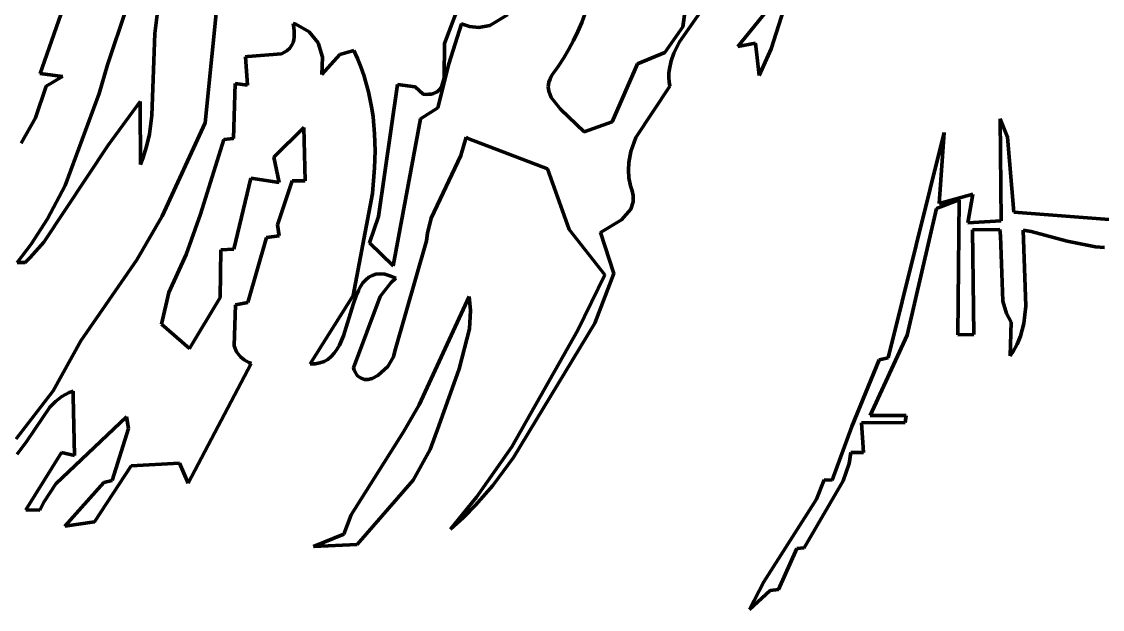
# Model space of a CAD drawing. Header units: millimetres. Extents: x 0 to 11, y 0 to 14.1.
# Drawn here: x 5.872 to 6.973, y 1.265 to 1.864 of the extents above; entities that cross this region are included whole.
import ezdxf

# ---------------------------------------------------------------- set-up
doc = ezdxf.new("R2010")
doc.units = ezdxf.units.MM
doc.layers.add('color#010101ff', color=7, linetype='CONTINUOUS', lineweight=100)
doc.layers.add('color#fefefeff', color=7, linetype='CONTINUOUS', lineweight=100)

msp = doc.modelspace()

# ---------------------------------------------------------------- linework, layer by layer
at = {"layer": 'color#010101ff'}
for p, q in [((6.6357, 1.8362), (6.6706, 1.9442)), ((6.5527, 1.9077), (6.5457, 1.8585)), ((6.0727, 1.8964), (6.0592, 1.7607)), ((6.3028, 1.8417), (6.3208, 1.8896)), ((6.5423, 1.8432), (6.575, 1.8903)), ((6.6447, 1.8916), (6.6019, 1.8385)), ((5.8909, 1.811), (5.9142, 1.8779)), ((5.979, 1.8775), (5.9596, 1.82)), ((6.4428, 1.863), (6.4464, 1.8725)), ((6.0077, 1.8518), (6.0102, 1.8708)), ((6.1495, 1.858), (6.1489, 1.862)), ((6.1489, 1.862), (6.1513, 1.8612)), ((6.3202, 1.8617), (6.3073, 1.8209)), ((6.3283, 1.859), (6.3202, 1.8617)), ((6.3671, 1.8709), (6.3493, 1.8598)), ((6.4388, 1.8538), (6.4428, 1.863)), ((6.0046, 1.7681), (6.0077, 1.8518)), ((6.1499, 1.8543), (6.1495, 1.858)), ((6.1497, 1.848), (6.1499, 1.851)), ((6.1499, 1.851), (6.1499, 1.8543)), ((6.1513, 1.8612), (6.1651, 1.8535)), ((6.1651, 1.8535), (6.1742, 1.8424)), ((6.3381, 1.8578), (6.3283, 1.859)), ((6.3493, 1.8598), (6.3381, 1.8578)), ((6.4344, 1.8446), (6.4388, 1.8538)), ((6.5457, 1.8585), (6.5276, 1.8325)), ((6.1454, 1.8369), (6.1478, 1.8406)), ((6.1478, 1.8406), (6.1486, 1.8428)), ((6.1486, 1.8428), (6.1493, 1.8452)), ((6.1493, 1.8452), (6.1497, 1.848)), ((6.1742, 1.8424), (6.1785, 1.8278)), ((6.3027, 1.8065), (6.3028, 1.8417)), ((6.4296, 1.8357), (6.4344, 1.8446)), ((6.5366, 1.8319), (6.5423, 1.8432)), ((6.6019, 1.8385), (6.6199, 1.842)), ((6.6199, 1.842), (6.6235, 1.809)), ((6.1025, 1.8283), (6.1367, 1.8312)), ((6.1367, 1.8312), (6.1424, 1.8341)), ((6.1424, 1.8341), (6.1454, 1.8369)), ((6.1779, 1.8099), (6.1963, 1.8304)), ((6.1963, 1.8304), (6.2106, 1.8346)), ((6.2106, 1.8346), (6.2143, 1.8263)), ((6.4244, 1.8269), (6.4296, 1.8357)), ((6.5276, 1.8325), (6.4995, 1.821)), ((6.5338, 1.824), (6.5366, 1.8319)), ((6.6235, 1.809), (6.6357, 1.8362)), ((5.9596, 1.82), (5.9511, 1.7905)), ((6.1001, 1.828), (6.1025, 1.8283)), ((6.1022, 1.7991), (6.1001, 1.828)), ((6.1785, 1.8278), (6.1779, 1.8099)), ((6.2143, 1.8263), (6.2177, 1.8179)), ((6.2177, 1.8179), (6.2206, 1.8095)), ((6.3073, 1.8209), (6.2963, 1.7759)), ((6.4127, 1.8098), (6.4188, 1.8183)), ((6.4188, 1.8183), (6.4244, 1.8269)), ((6.4995, 1.821), (6.4738, 1.7619)), ((6.5321, 1.8158), (6.5338, 1.824)), ((5.9136, 1.8079), (5.8909, 1.811)), ((5.897, 1.7982), (5.9136, 1.8079)), ((6.2206, 1.8095), (6.2232, 1.801)), ((6.3004, 1.7984), (6.3027, 1.8065)), ((6.4102, 1.8047), (6.4113, 1.8072)), ((6.4113, 1.8072), (6.4127, 1.8098)), ((6.5317, 1.8115), (6.5321, 1.8158)), ((6.5317, 1.8071), (6.5317, 1.8115)), ((6.532, 1.8026), (6.5317, 1.8071)), ((5.8863, 1.7658), (5.897, 1.7982)), ((6.0879, 1.7447), (6.0897, 1.8007)), ((6.0897, 1.8007), (6.1022, 1.7991)), ((6.2232, 1.801), (6.2254, 1.7925)), ((6.2358, 1.6654), (6.2551, 1.7998)), ((6.2551, 1.7998), (6.2731, 1.7974)), ((6.2731, 1.7974), (6.2812, 1.7899)), ((6.2983, 1.7951), (6.3004, 1.7984)), ((6.4087, 1.7974), (6.4094, 1.8022)), ((6.4092, 1.7929), (6.4087, 1.7974)), ((6.4094, 1.8022), (6.4102, 1.8047)), ((6.4979, 1.7459), (6.5327, 1.798)), ((6.5327, 1.798), (6.532, 1.8026)), ((5.9511, 1.7905), (5.9163, 1.6967)), ((6.2254, 1.7925), (6.2273, 1.784)), ((6.2812, 1.7899), (6.2842, 1.7897)), ((6.2842, 1.7897), (6.287, 1.7898)), ((6.287, 1.7898), (6.2895, 1.7901)), ((6.2895, 1.7901), (6.2917, 1.7907)), ((6.2917, 1.7907), (6.2937, 1.7915)), ((6.2937, 1.7915), (6.2954, 1.7925)), ((6.2954, 1.7925), (6.2983, 1.7951)), ((6.4116, 1.7864), (6.4092, 1.7929)), ((6.421, 1.7747), (6.4116, 1.7864)), ((5.9603, 1.7378), (5.9927, 1.7825)), ((5.9927, 1.7825), (5.9928, 1.779)), ((5.9928, 1.779), (5.9932, 1.7182)), ((6.2273, 1.784), (6.2289, 1.7754)), ((6.2289, 1.7754), (6.2301, 1.7668)), ((6.2963, 1.7759), (6.2786, 1.7648)), ((6.4454, 1.7515), (6.421, 1.7747)), ((5.8714, 1.7399), (5.8863, 1.7658)), ((6.0022, 1.7491), (6.0046, 1.7681)), ((6.2301, 1.7668), (6.2317, 1.7495)), ((6.2786, 1.7648), (6.2508, 1.6148)), ((6.8691, 1.7648), (6.8702, 1.6609)), ((6.8767, 1.7462), (6.8691, 1.7648)), ((6.0592, 1.7607), (6.0153, 1.6655)), ((6.1597, 1.7561), (6.1292, 1.7258)), ((6.1608, 1.7016), (6.1597, 1.7561)), ((6.4738, 1.7619), (6.4454, 1.7515)), ((5.9994, 1.7366), (6.0022, 1.7491)), ((6.0544, 1.6677), (6.078, 1.7439)), ((6.078, 1.7439), (6.0879, 1.7447)), ((6.2317, 1.7495), (6.2322, 1.7322)), ((6.3197, 1.7273), (6.3251, 1.7461)), ((6.3251, 1.7461), (6.3276, 1.7443)), ((6.3276, 1.7443), (6.4078, 1.7137)), ((6.4927, 1.7314), (6.4979, 1.7459)), ((6.8123, 1.7508), (6.7552, 1.5211)), ((6.807, 1.6786), (6.8123, 1.7508)), ((6.8832, 1.6695), (6.8767, 1.7462)), ((5.8947, 1.6392), (5.9603, 1.7378)), ((5.9956, 1.7243), (5.9994, 1.7366)), ((6.2322, 1.7322), (6.2317, 1.7148)), ((6.4907, 1.7202), (6.4927, 1.7314)), ((5.9932, 1.7182), (5.9956, 1.7243)), ((6.1292, 1.7258), (6.1344, 1.6998)), ((6.2895, 1.6634), (6.3197, 1.7273)), ((6.4903, 1.7124), (6.4907, 1.7202)), ((6.2317, 1.7148), (6.2295, 1.6886)), ((6.4078, 1.7137), (6.4299, 1.6519)), ((6.4909, 1.7045), (6.4903, 1.7124)), ((5.9163, 1.6967), (5.8984, 1.6627)), ((6.1056, 1.7043), (6.0883, 1.6321)), ((6.1344, 1.6998), (6.1056, 1.7043)), ((6.1327, 1.6566), (6.1478, 1.7015)), ((6.1478, 1.7015), (6.1608, 1.7016)), ((6.4925, 1.6964), (6.4909, 1.7045)), ((6.4943, 1.6914), (6.4925, 1.6964)), ((6.2295, 1.6886), (6.2099, 1.5847)), ((6.4953, 1.6867), (6.4943, 1.6914)), ((6.4952, 1.6803), (6.4953, 1.6867)), ((6.8415, 1.6881), (6.807, 1.6786)), ((6.8361, 1.6589), (6.8415, 1.6881)), ((6.4927, 1.6728), (6.4952, 1.6803)), ((6.8043, 1.6733), (6.8274, 1.6821)), ((6.8274, 1.6821), (6.8262, 1.5447)), ((6.0153, 1.6655), (5.9894, 1.6212)), ((6.0396, 1.6266), (6.0544, 1.6677)), ((6.2265, 1.6385), (6.2358, 1.6654)), ((6.2856, 1.6483), (6.2895, 1.6634)), ((6.4832, 1.6619), (6.4927, 1.6728)), ((6.7745, 1.5444), (6.8043, 1.6733)), ((7.0245, 1.6588), (6.8832, 1.6695)), ((5.8984, 1.6627), (5.8817, 1.6369)), ((6.1344, 1.6454), (6.1327, 1.6566)), ((6.4619, 1.6491), (6.4832, 1.6619)), ((6.8702, 1.6609), (6.8361, 1.6589)), ((6.1026, 1.5777), (6.1217, 1.6437)), ((6.1217, 1.6437), (6.1344, 1.6454)), ((6.2847, 1.6404), (6.2856, 1.6483)), ((6.4299, 1.6519), (6.4664, 1.6057)), ((6.4755, 1.6073), (6.4619, 1.6491)), ((6.8411, 1.6515), (6.8688, 1.652)), ((6.8424, 1.5451), (6.8411, 1.6515)), ((6.8688, 1.652), (6.8697, 1.6456)), ((6.8697, 1.6456), (6.8719, 1.5789)), ((6.8952, 1.5739), (6.8927, 1.6512)), ((6.8927, 1.6512), (6.9009, 1.6498)), ((6.9009, 1.6498), (6.9376, 1.6401)), ((5.8817, 1.6369), (5.8675, 1.6185)), ((5.8808, 1.6235), (5.8947, 1.6392)), ((6.0749, 1.6314), (6.0743, 1.5826)), ((6.0883, 1.6321), (6.0749, 1.6314)), ((6.2508, 1.6148), (6.2265, 1.6385)), ((6.2522, 1.5278), (6.2847, 1.6404)), ((6.9376, 1.6401), (6.9662, 1.6343)), ((6.9662, 1.6343), (6.9754, 1.6338)), ((5.8758, 1.6185), (5.8808, 1.6235)), ((5.9894, 1.6212), (5.9322, 1.5385)), ((6.0221, 1.5878), (6.0396, 1.6266)), ((5.8675, 1.6185), (5.8758, 1.6185)), ((6.2175, 1.594), (6.2199, 1.5976)), ((6.2199, 1.5976), (6.2227, 1.6008)), ((6.2227, 1.6008), (6.2257, 1.6033)), ((6.2257, 1.6033), (6.2292, 1.6052)), ((6.2292, 1.6052), (6.233, 1.6064)), ((6.233, 1.6064), (6.2373, 1.6068)), ((6.2373, 1.6068), (6.2421, 1.6063)), ((6.2481, 1.5976), (6.2373, 1.5838)), ((6.2421, 1.6063), (6.2474, 1.6049)), ((6.2474, 1.6049), (6.2534, 1.6025)), ((6.2534, 1.6025), (6.2481, 1.5976)), ((6.4664, 1.6057), (6.4388, 1.5492)), ((6.456, 1.5564), (6.4755, 1.6073)), ((6.0144, 1.5554), (6.0221, 1.5878)), ((6.2133, 1.5854), (6.2153, 1.5899)), ((6.2153, 1.5899), (6.2175, 1.594)), ((6.0743, 1.5826), (6.043, 1.5305)), ((6.0886, 1.5334), (6.0899, 1.5753)), ((6.0899, 1.5753), (6.1026, 1.5777)), ((6.2099, 1.5847), (6.1659, 1.5152)), ((6.1999, 1.5436), (6.2098, 1.5755)), ((6.2098, 1.5755), (6.2133, 1.5854)), ((6.2373, 1.5838), (6.2101, 1.5111)), ((6.3281, 1.5836), (6.2771, 1.4732)), ((6.3293, 1.5693), (6.3281, 1.5836)), ((6.8719, 1.5789), (6.8757, 1.5664)), ((6.3283, 1.5506), (6.3293, 1.5693)), ((6.8757, 1.5664), (6.8805, 1.5574)), ((6.8932, 1.5561), (6.8952, 1.5739)), ((6.043, 1.5305), (6.0144, 1.5554)), ((6.3732, 1.4194), (6.456, 1.5564)), ((6.8805, 1.5574), (6.8794, 1.5232)), ((6.8898, 1.5432), (6.8932, 1.5561)), ((6.198, 1.5387), (6.1999, 1.5436)), ((6.318, 1.5098), (6.3283, 1.5506)), ((6.4388, 1.5492), (6.3717, 1.4305)), ((6.7366, 1.4625), (6.7745, 1.5444)), ((6.8262, 1.5447), (6.8424, 1.5451)), ((6.8865, 1.535), (6.8898, 1.5432)), ((5.9322, 1.5385), (5.9041, 1.4875)), ((6.0911, 1.5274), (6.0886, 1.5334)), ((6.1933, 1.5297), (6.1958, 1.534)), ((6.1958, 1.534), (6.198, 1.5387)), ((6.8821, 1.527), (6.8865, 1.535)), ((6.0951, 1.5221), (6.0911, 1.5274)), ((6.0988, 1.5191), (6.0951, 1.5221)), ((6.1841, 1.5196), (6.1876, 1.5225)), ((6.1876, 1.5225), (6.1906, 1.5259)), ((6.1906, 1.5259), (6.1933, 1.5297)), ((6.2453, 1.5124), (6.2509, 1.5221)), ((6.2509, 1.5221), (6.2522, 1.5278)), ((6.7552, 1.5211), (6.746, 1.5191)), ((6.8794, 1.5232), (6.8821, 1.527)), ((6.0418, 1.3934), (6.1061, 1.5153)), ((6.1034, 1.5164), (6.0988, 1.5191)), ((6.1061, 1.5153), (6.1034, 1.5164)), ((6.1659, 1.5152), (6.1712, 1.5151)), ((6.1712, 1.5151), (6.176, 1.5159)), ((6.176, 1.5159), (6.1803, 1.5174)), ((6.1803, 1.5174), (6.1841, 1.5196)), ((6.2101, 1.5111), (6.211, 1.5085)), ((6.2349, 1.503), (6.2453, 1.5124)), ((6.2973, 1.4519), (6.318, 1.5098)), ((6.746, 1.5191), (6.7181, 1.4512)), ((6.211, 1.5085), (6.2121, 1.5061)), ((6.2121, 1.5061), (6.2134, 1.5042)), ((6.2134, 1.5042), (6.2148, 1.5026)), ((6.2148, 1.5026), (6.2163, 1.5013)), ((6.2163, 1.5013), (6.2179, 1.5003)), ((6.2179, 1.5003), (6.2214, 1.4992)), ((6.2214, 1.4992), (6.2252, 1.4992)), ((6.2252, 1.4992), (6.2291, 1.5001)), ((6.2291, 1.5001), (6.2349, 1.503)), ((5.9041, 1.4875), (5.8663, 1.4385)), ((5.9204, 1.4857), (5.9246, 1.4872)), ((5.9246, 1.4872), (5.9247, 1.4817)), ((5.9006, 1.471), (5.9064, 1.4768)), ((5.9064, 1.4768), (5.913, 1.4817)), ((5.913, 1.4817), (5.9166, 1.4838)), ((5.9166, 1.4838), (5.9204, 1.4857)), ((5.9247, 1.4817), (5.926, 1.4217)), ((5.8772, 1.4363), (5.9006, 1.471)), ((6.2771, 1.4732), (6.2612, 1.4458)), ((5.907, 1.3928), (5.9788, 1.4609)), ((5.9788, 1.4609), (5.9811, 1.449)), ((6.7279, 1.455), (6.7725, 1.4553)), ((6.73, 1.4246), (6.7279, 1.455)), ((6.7735, 1.4625), (6.7366, 1.4625)), ((6.7725, 1.4553), (6.7735, 1.4625)), ((5.9811, 1.449), (5.9642, 1.396)), ((6.2612, 1.4458), (6.2078, 1.3612)), ((6.2884, 1.4277), (6.2973, 1.4519)), ((6.7181, 1.4512), (6.6979, 1.3966)), ((5.8675, 1.423), (5.8772, 1.4363)), ((5.9126, 1.4246), (5.8762, 1.3663)), ((5.926, 1.4217), (5.9126, 1.4246)), ((6.271, 1.3965), (6.2884, 1.4277)), ((6.3717, 1.4305), (6.3355, 1.379)), ((6.7153, 1.4133), (6.717, 1.4245)), ((6.717, 1.4245), (6.73, 1.4246)), ((5.9464, 1.3538), (5.9835, 1.4109)), ((5.9835, 1.4109), (6.0329, 1.4137)), ((6.0329, 1.4137), (6.0418, 1.3934)), ((6.3521, 1.391), (6.3732, 1.4194)), ((6.7092, 1.3958), (6.7153, 1.4133)), ((5.8946, 1.3741), (5.907, 1.3928)), ((5.9557, 1.3942), (5.9162, 1.3495)), ((5.9642, 1.396), (5.9557, 1.3942)), ((6.214, 1.3307), (6.271, 1.3965)), ((6.3347, 1.3709), (6.3521, 1.391)), ((6.6694, 1.3275), (6.7092, 1.3958)), ((6.69, 1.3968), (6.682, 1.3772)), ((6.6979, 1.3966), (6.69, 1.3968)), ((6.3355, 1.379), (6.309, 1.3464)), ((6.682, 1.3772), (6.6283, 1.2928)), ((5.8762, 1.3663), (5.8906, 1.3659)), ((5.8906, 1.3659), (5.8946, 1.3741)), ((6.3223, 1.3583), (6.3347, 1.3709)), ((6.2078, 1.3612), (6.2003, 1.3413)), ((6.309, 1.3464), (6.3223, 1.3583)), ((5.9162, 1.3495), (5.9464, 1.3538)), ((6.2003, 1.3413), (6.1693, 1.3288)), ((6.1693, 1.3288), (6.214, 1.3307)), ((6.6434, 1.2851), (6.6619, 1.3268)), ((6.6619, 1.3268), (6.6694, 1.3275)), ((6.6283, 1.2928), (6.6139, 1.2647)), ((6.6139, 1.2647), (6.6348, 1.2838)), ((6.6348, 1.2838), (6.6434, 1.2851))]:
    msp.add_line(p, q, dxfattribs=at)
at = {"layer": 'color#fefefeff'}
for p, q in [((6.6706, 1.9442), (6.6357, 1.8362)), ((6.5457, 1.8585), (6.5527, 1.9077)), ((6.0592, 1.7607), (6.0727, 1.8964)), ((6.3208, 1.8896), (6.3028, 1.8417)), ((6.575, 1.8903), (6.5423, 1.8432)), ((6.6019, 1.8385), (6.6447, 1.8916)), ((5.9142, 1.8779), (5.8909, 1.811)), ((5.9596, 1.82), (5.979, 1.8775)), ((6.4464, 1.8725), (6.4428, 1.863)), ((6.0102, 1.8708), (6.0077, 1.8518)), ((6.1513, 1.8612), (6.1489, 1.862)), ((6.1489, 1.862), (6.1495, 1.858)), ((6.3073, 1.8209), (6.3202, 1.8617)), ((6.3202, 1.8617), (6.3283, 1.859)), ((6.3493, 1.8598), (6.3671, 1.8709)), ((6.4428, 1.863), (6.4388, 1.8538)), ((6.0077, 1.8518), (6.0046, 1.7681)), ((6.1495, 1.858), (6.1499, 1.8543)), ((6.1499, 1.851), (6.1497, 1.848)), ((6.1499, 1.8543), (6.1499, 1.851)), ((6.1651, 1.8535), (6.1513, 1.8612)), ((6.1742, 1.8424), (6.1651, 1.8535)), ((6.3283, 1.859), (6.3381, 1.8578)), ((6.3381, 1.8578), (6.3493, 1.8598)), ((6.4388, 1.8538), (6.4344, 1.8446)), ((6.5276, 1.8325), (6.5457, 1.8585)), ((6.1478, 1.8406), (6.1454, 1.8369)), ((6.1486, 1.8428), (6.1478, 1.8406)), ((6.1493, 1.8452), (6.1486, 1.8428)), ((6.1497, 1.848), (6.1493, 1.8452)), ((6.1785, 1.8278), (6.1742, 1.8424)), ((6.3028, 1.8417), (6.3027, 1.8065)), ((6.4344, 1.8446), (6.4296, 1.8357)), ((6.5423, 1.8432), (6.5366, 1.8319)), ((6.6199, 1.842), (6.6019, 1.8385)), ((6.6235, 1.809), (6.6199, 1.842)), ((6.1367, 1.8312), (6.1025, 1.8283)), ((6.1424, 1.8341), (6.1367, 1.8312)), ((6.1454, 1.8369), (6.1424, 1.8341)), ((6.1963, 1.8304), (6.1779, 1.8099)), ((6.2106, 1.8346), (6.1963, 1.8304)), ((6.2143, 1.8263), (6.2106, 1.8346)), ((6.4296, 1.8357), (6.4244, 1.8269)), ((6.4995, 1.821), (6.5276, 1.8325)), ((6.5366, 1.8319), (6.5338, 1.824)), ((6.6357, 1.8362), (6.6235, 1.809)), ((5.9511, 1.7905), (5.9596, 1.82)), ((6.1025, 1.8283), (6.1001, 1.828)), ((6.1001, 1.828), (6.1022, 1.7991)), ((6.1779, 1.8099), (6.1785, 1.8278)), ((6.2177, 1.8179), (6.2143, 1.8263)), ((6.2206, 1.8095), (6.2177, 1.8179)), ((6.2963, 1.7759), (6.3073, 1.8209)), ((6.4188, 1.8183), (6.4127, 1.8098)), ((6.4244, 1.8269), (6.4188, 1.8183)), ((6.4738, 1.7619), (6.4995, 1.821)), ((6.5338, 1.824), (6.5321, 1.8158)), ((5.8909, 1.811), (5.9136, 1.8079)), ((5.9136, 1.8079), (5.897, 1.7982)), ((6.2232, 1.801), (6.2206, 1.8095)), ((6.3027, 1.8065), (6.3004, 1.7984)), ((6.4113, 1.8072), (6.4102, 1.8047)), ((6.4127, 1.8098), (6.4113, 1.8072)), ((6.5321, 1.8158), (6.5317, 1.8115)), ((6.5317, 1.8115), (6.5317, 1.8071)), ((6.5317, 1.8071), (6.532, 1.8026)), ((5.897, 1.7982), (5.8863, 1.7658)), ((6.0897, 1.8007), (6.0879, 1.7447)), ((6.1022, 1.7991), (6.0897, 1.8007)), ((6.2254, 1.7925), (6.2232, 1.801)), ((6.2551, 1.7998), (6.2358, 1.6654)), ((6.2731, 1.7974), (6.2551, 1.7998)), ((6.2812, 1.7899), (6.2731, 1.7974)), ((6.3004, 1.7984), (6.2983, 1.7951)), ((6.4094, 1.8022), (6.4087, 1.7974)), ((6.4087, 1.7974), (6.4092, 1.7929)), ((6.4102, 1.8047), (6.4094, 1.8022)), ((6.5327, 1.798), (6.4979, 1.7459)), ((6.532, 1.8026), (6.5327, 1.798)), ((5.9163, 1.6967), (5.9511, 1.7905)), ((6.2273, 1.784), (6.2254, 1.7925)), ((6.2842, 1.7897), (6.2812, 1.7899)), ((6.287, 1.7898), (6.2842, 1.7897)), ((6.2895, 1.7901), (6.287, 1.7898)), ((6.2917, 1.7907), (6.2895, 1.7901)), ((6.2937, 1.7915), (6.2917, 1.7907)), ((6.2954, 1.7925), (6.2937, 1.7915)), ((6.2983, 1.7951), (6.2954, 1.7925)), ((6.4092, 1.7929), (6.4116, 1.7864)), ((6.4116, 1.7864), (6.421, 1.7747)), ((5.9927, 1.7825), (5.9603, 1.7378)), ((5.9928, 1.779), (5.9927, 1.7825)), ((5.9932, 1.7182), (5.9928, 1.779)), ((6.2289, 1.7754), (6.2273, 1.784)), ((6.2301, 1.7668), (6.2289, 1.7754)), ((6.2786, 1.7648), (6.2963, 1.7759)), ((6.421, 1.7747), (6.4454, 1.7515)), ((5.8863, 1.7658), (5.8714, 1.7399)), ((6.0046, 1.7681), (6.0022, 1.7491)), ((6.2317, 1.7495), (6.2301, 1.7668)), ((6.2508, 1.6148), (6.2786, 1.7648)), ((6.8691, 1.7648), (6.8767, 1.7462)), ((6.8702, 1.6609), (6.8691, 1.7648)), ((6.0153, 1.6655), (6.0592, 1.7607)), ((6.1292, 1.7258), (6.1597, 1.7561)), ((6.1597, 1.7561), (6.1608, 1.7016)), ((6.4454, 1.7515), (6.4738, 1.7619)), ((6.0022, 1.7491), (5.9994, 1.7366)), ((6.078, 1.7439), (6.0544, 1.6677)), ((6.0879, 1.7447), (6.078, 1.7439)), ((6.2322, 1.7322), (6.2317, 1.7495)), ((6.3251, 1.7461), (6.3197, 1.7273)), ((6.3276, 1.7443), (6.3251, 1.7461)), ((6.4078, 1.7137), (6.3276, 1.7443)), ((6.4979, 1.7459), (6.4927, 1.7314)), ((6.7552, 1.5211), (6.8123, 1.7508)), ((6.8123, 1.7508), (6.807, 1.6786)), ((6.8767, 1.7462), (6.8832, 1.6695)), ((5.9603, 1.7378), (5.8947, 1.6392)), ((5.9994, 1.7366), (5.9956, 1.7243)), ((6.2317, 1.7148), (6.2322, 1.7322)), ((6.4927, 1.7314), (6.4907, 1.7202)), ((5.9956, 1.7243), (5.9932, 1.7182)), ((6.1344, 1.6998), (6.1292, 1.7258)), ((6.3197, 1.7273), (6.2895, 1.6634)), ((6.4907, 1.7202), (6.4903, 1.7124)), ((6.2295, 1.6886), (6.2317, 1.7148)), ((6.4299, 1.6519), (6.4078, 1.7137)), ((6.4903, 1.7124), (6.4909, 1.7045)), ((5.8984, 1.6627), (5.9163, 1.6967)), ((6.0883, 1.6321), (6.1056, 1.7043)), ((6.1056, 1.7043), (6.1344, 1.6998)), ((6.1478, 1.7015), (6.1327, 1.6566)), ((6.1608, 1.7016), (6.1478, 1.7015)), ((6.4909, 1.7045), (6.4925, 1.6964)), ((6.4925, 1.6964), (6.4943, 1.6914)), ((6.2099, 1.5847), (6.2295, 1.6886)), ((6.4943, 1.6914), (6.4953, 1.6867)), ((6.4953, 1.6867), (6.4952, 1.6803)), ((6.807, 1.6786), (6.8415, 1.6881)), ((6.8415, 1.6881), (6.8361, 1.6589)), ((6.4952, 1.6803), (6.4927, 1.6728)), ((6.8274, 1.6821), (6.8043, 1.6733)), ((6.8262, 1.5447), (6.8274, 1.6821)), ((5.9894, 1.6212), (6.0153, 1.6655)), ((6.0544, 1.6677), (6.0396, 1.6266)), ((6.2358, 1.6654), (6.2265, 1.6385)), ((6.2895, 1.6634), (6.2856, 1.6483)), ((6.4927, 1.6728), (6.4832, 1.6619)), ((6.8043, 1.6733), (6.7745, 1.5444)), ((6.8832, 1.6695), (7.0245, 1.6588)), ((5.8817, 1.6369), (5.8984, 1.6627)), ((6.1327, 1.6566), (6.1344, 1.6454)), ((6.4832, 1.6619), (6.4619, 1.6491)), ((6.8361, 1.6589), (6.8702, 1.6609)), ((6.1217, 1.6437), (6.1026, 1.5777)), ((6.1344, 1.6454), (6.1217, 1.6437)), ((6.2856, 1.6483), (6.2847, 1.6404)), ((6.4664, 1.6057), (6.4299, 1.6519)), ((6.4619, 1.6491), (6.4755, 1.6073)), ((6.8688, 1.652), (6.8411, 1.6515)), ((6.8411, 1.6515), (6.8424, 1.5451)), ((6.8697, 1.6456), (6.8688, 1.652)), ((6.8719, 1.5789), (6.8697, 1.6456)), ((6.9009, 1.6498), (6.8927, 1.6512)), ((6.8927, 1.6512), (6.8952, 1.5739)), ((6.9376, 1.6401), (6.9009, 1.6498)), ((5.8675, 1.6185), (5.8817, 1.6369)), ((5.8947, 1.6392), (5.8808, 1.6235)), ((6.0743, 1.5826), (6.0749, 1.6314)), ((6.0749, 1.6314), (6.0883, 1.6321)), ((6.2265, 1.6385), (6.2508, 1.6148)), ((6.2847, 1.6404), (6.2522, 1.5278)), ((6.9662, 1.6343), (6.9376, 1.6401)), ((6.9754, 1.6338), (6.9662, 1.6343)), ((5.8808, 1.6235), (5.8758, 1.6185)), ((5.9322, 1.5385), (5.9894, 1.6212)), ((6.0396, 1.6266), (6.0221, 1.5878)), ((5.8758, 1.6185), (5.8675, 1.6185)), ((6.2199, 1.5976), (6.2175, 1.594)), ((6.2227, 1.6008), (6.2199, 1.5976)), ((6.2257, 1.6033), (6.2227, 1.6008)), ((6.2292, 1.6052), (6.2257, 1.6033)), ((6.233, 1.6064), (6.2292, 1.6052)), ((6.2373, 1.6068), (6.233, 1.6064)), ((6.2421, 1.6063), (6.2373, 1.6068)), ((6.2373, 1.5838), (6.2481, 1.5976)), ((6.2474, 1.6049), (6.2421, 1.6063)), ((6.2534, 1.6025), (6.2474, 1.6049)), ((6.2481, 1.5976), (6.2534, 1.6025)), ((6.4388, 1.5492), (6.4664, 1.6057)), ((6.4755, 1.6073), (6.456, 1.5564)), ((6.0221, 1.5878), (6.0144, 1.5554)), ((6.2153, 1.5899), (6.2133, 1.5854)), ((6.2175, 1.594), (6.2153, 1.5899)), ((6.043, 1.5305), (6.0743, 1.5826)), ((6.0899, 1.5753), (6.0886, 1.5334)), ((6.1026, 1.5777), (6.0899, 1.5753)), ((6.1659, 1.5152), (6.2099, 1.5847)), ((6.2098, 1.5755), (6.1999, 1.5436)), ((6.2133, 1.5854), (6.2098, 1.5755)), ((6.2101, 1.5111), (6.2373, 1.5838)), ((6.2771, 1.4732), (6.3281, 1.5836)), ((6.3281, 1.5836), (6.3293, 1.5693)), ((6.8757, 1.5664), (6.8719, 1.5789)), ((6.3293, 1.5693), (6.3283, 1.5506)), ((6.8805, 1.5574), (6.8757, 1.5664)), ((6.8952, 1.5739), (6.8932, 1.5561)), ((6.0144, 1.5554), (6.043, 1.5305)), ((6.456, 1.5564), (6.3732, 1.4194)), ((6.8794, 1.5232), (6.8805, 1.5574)), ((6.8932, 1.5561), (6.8898, 1.5432)), ((6.1999, 1.5436), (6.198, 1.5387)), ((6.3283, 1.5506), (6.318, 1.5098)), ((6.3717, 1.4305), (6.4388, 1.5492)), ((6.7745, 1.5444), (6.7366, 1.4625)), ((6.8424, 1.5451), (6.8262, 1.5447)), ((6.8898, 1.5432), (6.8865, 1.535)), ((5.9041, 1.4875), (5.9322, 1.5385)), ((6.0886, 1.5334), (6.0911, 1.5274)), ((6.1958, 1.534), (6.1933, 1.5297)), ((6.198, 1.5387), (6.1958, 1.534)), ((6.8865, 1.535), (6.8821, 1.527)), ((6.0911, 1.5274), (6.0951, 1.5221)), ((6.0951, 1.5221), (6.0988, 1.5191)), ((6.1876, 1.5225), (6.1841, 1.5196)), ((6.1906, 1.5259), (6.1876, 1.5225)), ((6.1933, 1.5297), (6.1906, 1.5259)), ((6.2509, 1.5221), (6.2453, 1.5124)), ((6.2522, 1.5278), (6.2509, 1.5221)), ((6.746, 1.5191), (6.7552, 1.5211)), ((6.8821, 1.527), (6.8794, 1.5232)), ((6.1061, 1.5153), (6.0418, 1.3934)), ((6.0988, 1.5191), (6.1034, 1.5164)), ((6.1034, 1.5164), (6.1061, 1.5153)), ((6.1712, 1.5151), (6.1659, 1.5152)), ((6.176, 1.5159), (6.1712, 1.5151)), ((6.1803, 1.5174), (6.176, 1.5159)), ((6.1841, 1.5196), (6.1803, 1.5174)), ((6.211, 1.5085), (6.2101, 1.5111)), ((6.2453, 1.5124), (6.2349, 1.503)), ((6.318, 1.5098), (6.2973, 1.4519)), ((6.7181, 1.4512), (6.746, 1.5191)), ((6.2121, 1.5061), (6.211, 1.5085)), ((6.2134, 1.5042), (6.2121, 1.5061)), ((6.2148, 1.5026), (6.2134, 1.5042)), ((6.2163, 1.5013), (6.2148, 1.5026)), ((6.2179, 1.5003), (6.2163, 1.5013)), ((6.2214, 1.4992), (6.2179, 1.5003)), ((6.2252, 1.4992), (6.2214, 1.4992)), ((6.2291, 1.5001), (6.2252, 1.4992)), ((6.2349, 1.503), (6.2291, 1.5001)), ((5.8663, 1.4385), (5.9041, 1.4875)), ((5.9246, 1.4872), (5.9204, 1.4857)), ((5.9247, 1.4817), (5.9246, 1.4872)), ((5.9064, 1.4768), (5.9006, 1.471)), ((5.913, 1.4817), (5.9064, 1.4768)), ((5.9166, 1.4838), (5.913, 1.4817)), ((5.9204, 1.4857), (5.9166, 1.4838)), ((5.926, 1.4217), (5.9247, 1.4817)), ((5.9006, 1.471), (5.8772, 1.4363)), ((6.2612, 1.4458), (6.2771, 1.4732)), ((5.9788, 1.4609), (5.907, 1.3928)), ((5.9811, 1.449), (5.9788, 1.4609)), ((6.7725, 1.4553), (6.7279, 1.455)), ((6.7279, 1.455), (6.73, 1.4246)), ((6.7366, 1.4625), (6.7735, 1.4625)), ((6.7735, 1.4625), (6.7725, 1.4553)), ((5.9642, 1.396), (5.9811, 1.449)), ((6.2078, 1.3612), (6.2612, 1.4458)), ((6.2973, 1.4519), (6.2884, 1.4277)), ((6.6979, 1.3966), (6.7181, 1.4512)), ((5.8772, 1.4363), (5.8675, 1.423)), ((5.8762, 1.3663), (5.9126, 1.4246)), ((5.9126, 1.4246), (5.926, 1.4217)), ((6.2884, 1.4277), (6.271, 1.3965)), ((6.3355, 1.379), (6.3717, 1.4305)), ((6.717, 1.4245), (6.7153, 1.4133)), ((6.73, 1.4246), (6.717, 1.4245)), ((5.9835, 1.4109), (5.9464, 1.3538)), ((6.0329, 1.4137), (5.9835, 1.4109)), ((6.0418, 1.3934), (6.0329, 1.4137)), ((6.3732, 1.4194), (6.3521, 1.391)), ((6.7153, 1.4133), (6.7092, 1.3958)), ((5.907, 1.3928), (5.8946, 1.3741)), ((5.9162, 1.3495), (5.9557, 1.3942)), ((5.9557, 1.3942), (5.9642, 1.396)), ((6.271, 1.3965), (6.214, 1.3307)), ((6.3521, 1.391), (6.3347, 1.3709)), ((6.7092, 1.3958), (6.6694, 1.3275)), ((6.682, 1.3772), (6.69, 1.3968)), ((6.69, 1.3968), (6.6979, 1.3966)), ((6.309, 1.3464), (6.3355, 1.379)), ((6.6283, 1.2928), (6.682, 1.3772)), ((5.8906, 1.3659), (5.8762, 1.3663)), ((5.8946, 1.3741), (5.8906, 1.3659)), ((6.3347, 1.3709), (6.3223, 1.3583)), ((6.2003, 1.3413), (6.2078, 1.3612)), ((6.3223, 1.3583), (6.309, 1.3464)), ((5.9464, 1.3538), (5.9162, 1.3495)), ((6.1693, 1.3288), (6.2003, 1.3413)), ((6.214, 1.3307), (6.1693, 1.3288)), ((6.6619, 1.3268), (6.6434, 1.2851)), ((6.6694, 1.3275), (6.6619, 1.3268)), ((6.6139, 1.2647), (6.6283, 1.2928)), ((6.6348, 1.2838), (6.6139, 1.2647)), ((6.6434, 1.2851), (6.6348, 1.2838))]:
    msp.add_line(p, q, dxfattribs=at)

doc.saveas('drawing.dxf')
